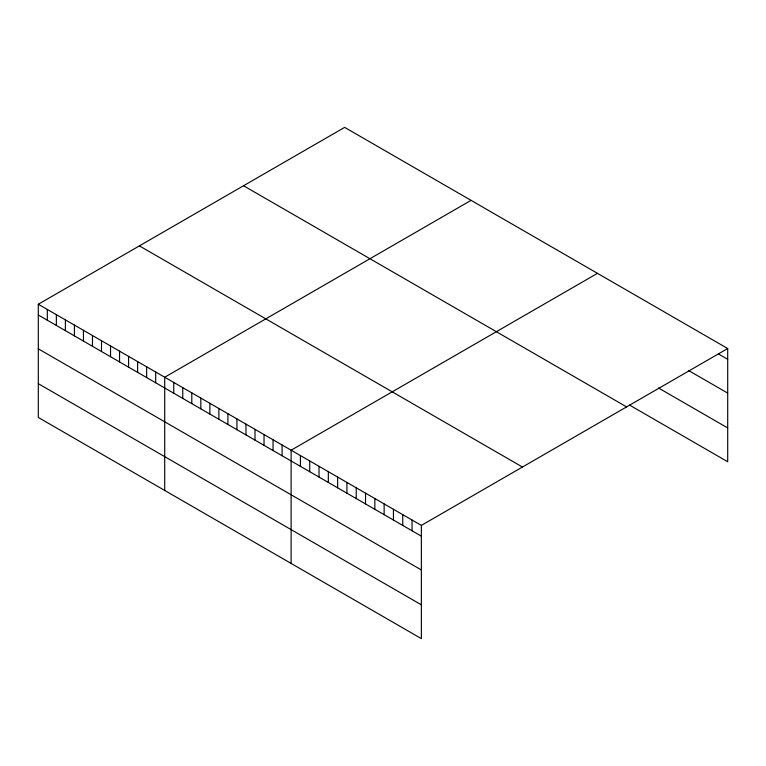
<?xml version="1.0" encoding="UTF-8"?>
<svg xmlns="http://www.w3.org/2000/svg" width="766" height="766" viewBox="0 0 766 766"><rect width="100%" height="100%" fill="white"/><g stroke="black" fill="none" stroke-linecap="round" stroke-linejoin="round"><path stroke-width="1.15" d="M38.3 304.246L421.357 525.399L421.357 638.624L38.3 417.47L38.3 304.246L344.643 127.376L727.7 348.53L727.7 461.754L629.508 405.061M471.052 200.357L164.709 377.226L164.709 490.451M597.461 273.338L291.118 450.207L291.118 563.431M421.357 525.399L727.7 348.53M718.393 353.921L727.7 359.292M688.423 370.428L727.7 393.111M658.444 387.96L727.7 427.945M243.55 185.745L626.607 406.899M139.393 245.876L522.45 467.03M38.3 315.008L421.357 536.162M38.3 348.817L421.357 569.971M38.3 383.661L421.357 604.814M412.051 520.028L412.051 530.79M402.753 514.656L402.753 525.419M393.446 509.285L393.446 520.047M384.139 503.913L384.139 514.675M374.842 498.542L374.842 509.304M365.535 493.17L365.535 503.932M356.238 487.798L356.238 498.561M346.931 482.427L346.931 493.189M337.634 477.055L337.634 487.827M328.327 471.693L328.327 482.456M319.02 466.322L319.02 477.084M309.723 460.95L309.723 471.712M300.416 455.579L300.416 466.341M282.089 444.989L282.089 455.751M273.06 439.78L273.06 450.542M264.031 434.571L264.031 445.333M255.001 429.353L255.001 440.115M245.972 424.144L245.972 434.906M236.943 418.925L236.943 429.688M227.914 413.717L227.914 424.479M218.885 408.498L218.885 419.261M209.855 403.289L209.855 414.052M200.826 398.071L200.826 408.843M191.797 392.862L191.797 403.625M182.768 387.653L182.768 398.416M173.738 382.435L173.738 393.197M155.68 372.008L155.68 382.77M146.651 366.799L146.651 377.561M137.621 361.581L137.621 372.353M128.592 356.372L128.592 367.134M119.563 351.163L119.563 361.925M110.534 345.945L110.534 356.707M101.505 340.736L101.505 351.498M92.475 335.518L92.475 346.28M83.446 330.309L83.446 341.071M74.417 325.09L74.417 335.862M65.388 319.882L65.388 330.644M56.358 314.673L56.358 325.435M47.329 309.454L47.329 320.217"/></g></svg>
